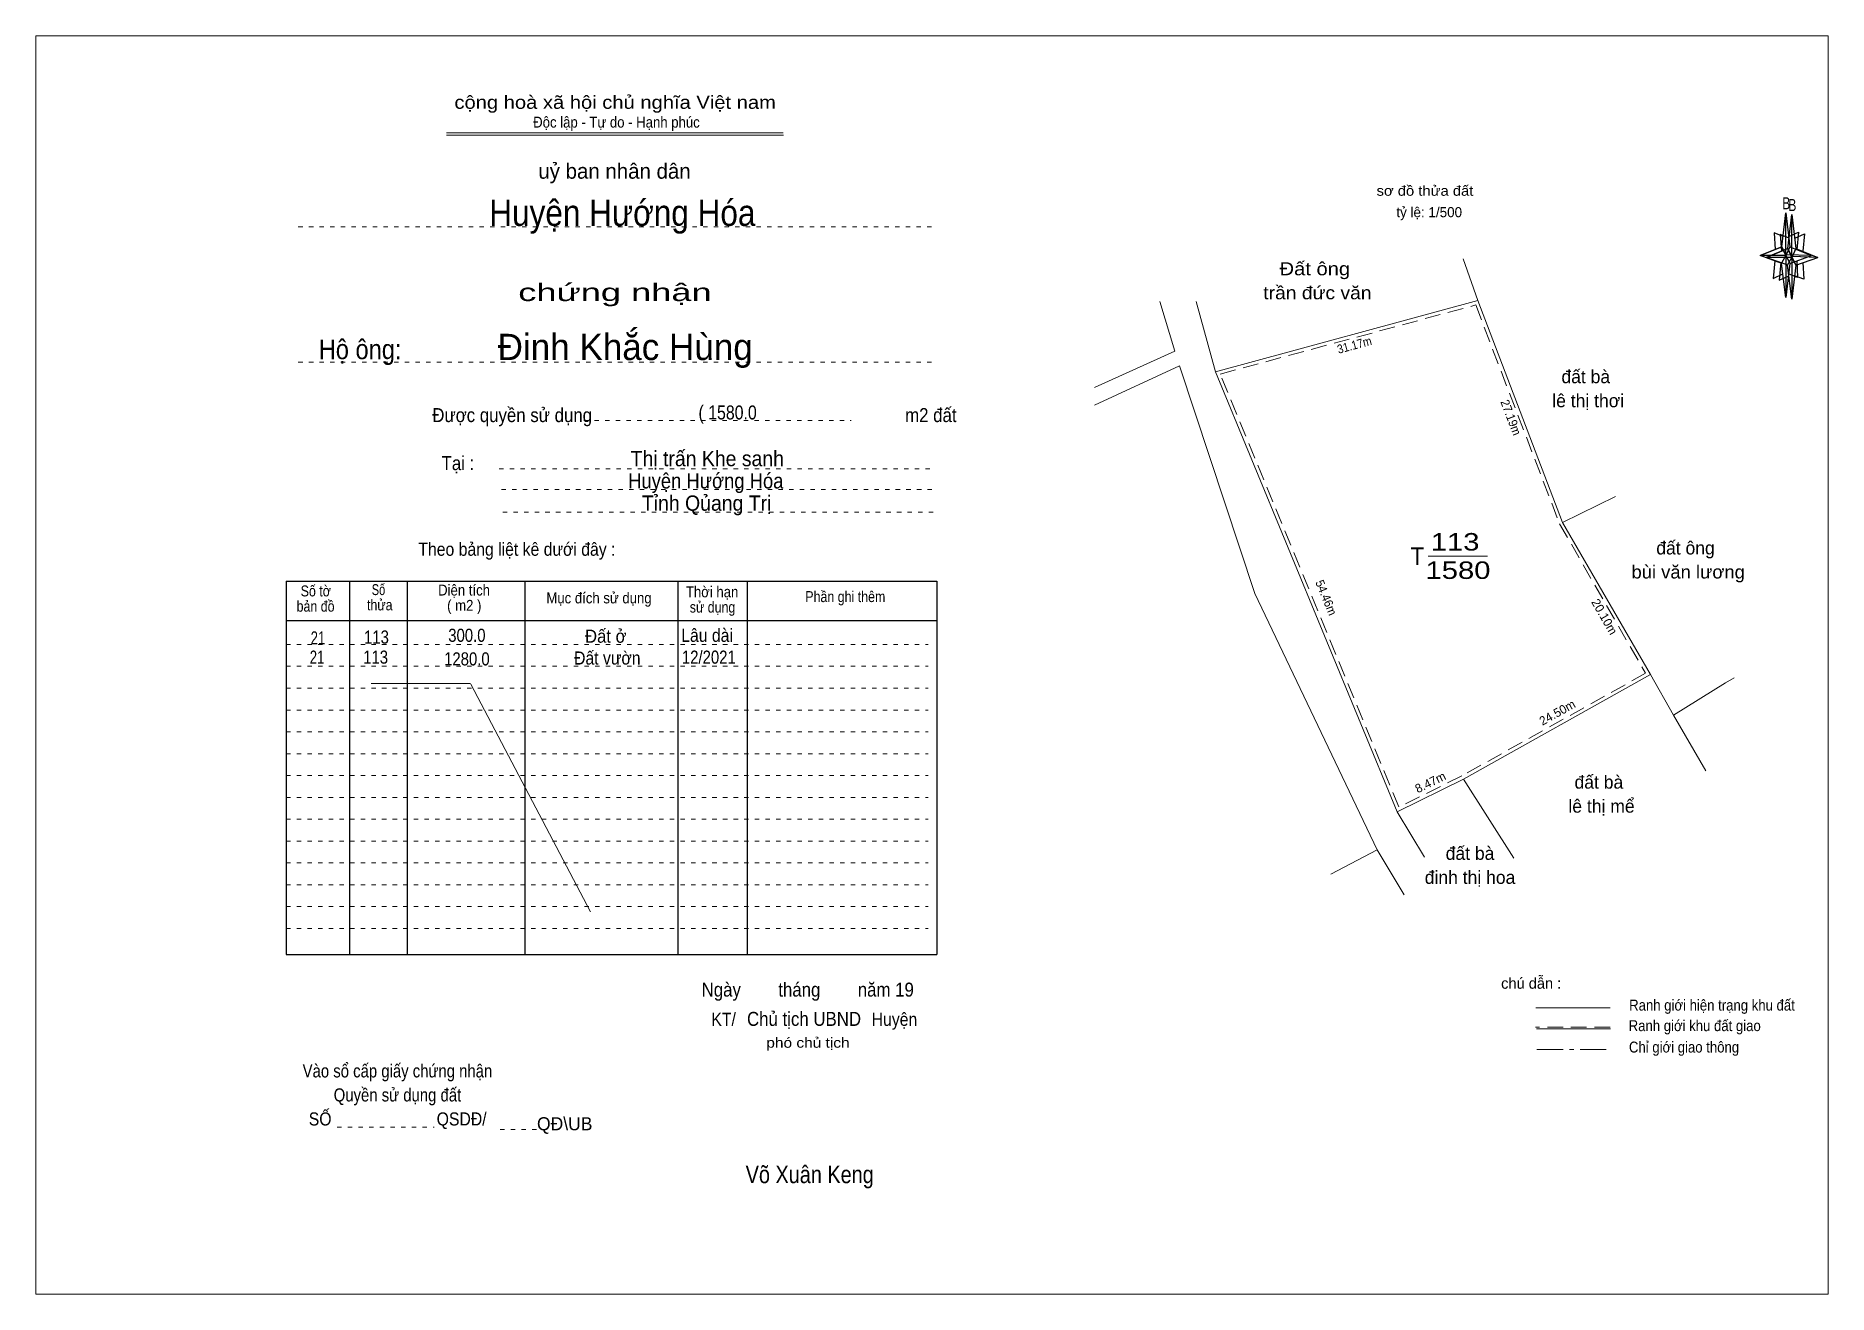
# Model space of a CAD drawing. Header units: centimetres. Extents: x -0.5 to 40.5, y 0 to 28.8.
import ezdxf
from ezdxf.enums import TextEntityAlignment as Align

# ---------------------------------------------------------------- set-up
doc = ezdxf.new("R2010")
doc.units = ezdxf.units.CM
doc.header["$LTSCALE"] = 0.12
for name, pattern in [('DOT_DASHED', [7.7, 5, -1.2, 0.3, -1.2]), ('DOTTED', [1.5, 0.3, -1.2]), ('MEDIUM_DASHED', [4.5, 3, -1.5])]:
    doc.linetypes.add(name, pattern=pattern)
for name, color, linetype, lineweight in [('1', 7, 'DOTTED', 13), ('22', 7, 'Continuous', 25), ('50', 7, 'Continuous', 13)]:
    doc.layers.add(name, color=color, linetype=linetype, lineweight=lineweight)
doc.layers.add('34', color=7, linetype='Continuous')

msp = doc.modelspace()

# ---------------------------------------------------------------- linework, layer by layer
at = {"layer": '1', "linetype": 'Continuous'}
for p, q in [((8.91, 26.55), (16.62, 26.55)), ((8.91, 26.5), (16.63, 26.5))]:
    msp.add_line(p, q, dxfattribs=at)
at = {"layer": '1'}
for p, q in [((5.52, 24.4), (20.02, 24.4)), ((5.52, 21.3), (20.02, 21.3)), ((12.06, 19.97), (18.18, 19.97)), ((10.12, 18.86), (20.06, 18.86)), ((10.17, 18.39), (20.11, 18.39)), ((10.2, 17.87), (20.14, 17.87)), ((5.24, 14.84), (19.94, 14.84)), ((5.24, 14.34), (19.94, 14.34)), ((5.24, 13.84), (19.94, 13.84)), ((5.24, 13.34), (19.94, 13.34)), ((5.24, 12.84), (19.94, 12.84)), ((5.24, 12.34), (19.94, 12.34)), ((5.24, 11.84), (19.94, 11.84)), ((5.24, 11.34), (19.94, 11.34)), ((5.24, 10.84), (19.94, 10.84)), ((5.24, 10.34), (19.94, 10.34)), ((5.24, 9.84), (19.94, 9.84)), ((5.24, 9.34), (19.94, 9.34)), ((5.24, 8.84), (19.94, 8.84)), ((5.24, 8.34), (19.94, 8.34)), ((6.41, 3.79), (8.63, 3.79)), ((10.14, 3.74), (11.2, 3.74))]:
    msp.add_line(p, q, dxfattribs=at)
at = {"layer": '1', "linetype": 'Continuous', "lineweight": 25}
for p, q in [((5.24, 16.29), (20.14, 16.29)), ((5.24, 16.29), (5.24, 7.74)), ((6.69, 16.29), (6.69, 7.74)), ((8.01, 16.29), (8.01, 7.74)), ((10.71, 16.29), (10.71, 7.74)), ((14.21, 16.29), (14.21, 7.74)), ((15.8, 16.29), (15.8, 7.74)), ((20.14, 16.29), (20.14, 7.74)), ((5.24, 15.39), (20.14, 15.39)), ((5.24, 7.74), (20.14, 7.74))]:
    msp.add_line(p, q, dxfattribs=at)
at = {"layer": '1', "linetype": 'Continuous'}
msp.add_lwpolyline([(-0.49, -0.03), (40.55, -0.03), (40.55, 28.77), (-0.49, 28.77)], close=True, dxfattribs=at)
at = {"layer": '22'}
for p, q in [((39.49, 23.94), (39.58, 24.72)), ((39.63, 23.9), (39.72, 24.68)), ((39.67, 23.94), (40.17, 23.74)), ((39.81, 23.9), (40.31, 23.7)), ((39.49, 23.56), (38.99, 23.74)), ((39.63, 23.52), (39.13, 23.7)), ((39.67, 23.56), (39.58, 22.78)), ((39.81, 23.52), (39.72, 22.74)), ((39.83, 23.62), (39.85, 23.24)), ((39.97, 23.58), (39.99, 23.2)), ((39.85, 23.24), (39.64, 23.32)), ((39.99, 23.2), (39.78, 23.28))]:
    msp.add_line(p, q, dxfattribs=at)
at = {"layer": '22', "lineweight": 13}
for p, q in [((32.19, 23.67), (32.53, 22.71)), ((26.52, 21.08), (26.08, 22.69)), ((26.52, 21.08), (32.53, 22.71)), ((32.53, 22.71), (34.47, 17.63)), ((30.68, 11.01), (26.52, 21.08)), ((35.68, 18.23), (34.47, 17.63)), ((31.39, 16.86), (32.75, 16.86)), ((30.22, 10.14), (27.42, 16.01)), ((36.48, 14.15), (32.2, 11.76)), ((37.01, 13.22), (38.2, 13.96)), ((38.4, 14.08), (38.2, 13.96)), ((29.16, 9.58), (30.22, 10.14)), ((30.84, 9.11), (30.22, 10.14)), ((35.56, 6.52), (33.86, 6.52)), ((35.57, 6.04), (33.87, 6.04))]:
    msp.add_line(p, q, dxfattribs=at)
at = {"layer": '22', "linetype": 'MEDIUM_DASHED', "lineweight": 13}
msp.add_line((35.56, 6.08), (33.85, 6.08), dxfattribs=at)
at = {"layer": '22', "linetype": 'DOT_DASHED', "lineweight": 13}
msp.add_line((33.88, 5.57), (35.59, 5.57), dxfattribs=at)
at = {"layer": '22'}
for points in [[(39.58, 24.72), (39.67, 23.94), (39.58, 23.74)], [(39.72, 24.68), (39.81, 23.9), (39.72, 23.7)], [(39.58, 23.74), (38.99, 23.74), (39.49, 23.94), (39.67, 23.56), (40.17, 23.74), (39.58, 23.76)], [(39.72, 23.7), (39.13, 23.7), (39.63, 23.9), (39.81, 23.52), (40.31, 23.7), (39.72, 23.72)], [(39.58, 23.74), (39.58, 22.78), (39.48, 23.56)], [(39.72, 23.7), (39.72, 22.74), (39.62, 23.52)]]:
    msp.add_lwpolyline(points, close=True, dxfattribs=at)
for points in [[(39.52, 24.18), (39.31, 24.26), (39.34, 23.88)], [(39.66, 24.14), (39.45, 24.22), (39.48, 23.84)], [(39.65, 24.18), (39.87, 24.28), (39.83, 23.88)], [(39.79, 24.14), (40.01, 24.24), (39.97, 23.84)], [(39.58, 23.74), (39.49, 23.94), (38.99, 23.74)], [(39.72, 23.7), (39.63, 23.9), (39.13, 23.7)], [(39.33, 23.62), (39.29, 23.22), (39.51, 23.32)], [(39.47, 23.58), (39.43, 23.18), (39.65, 23.28)], [(39.58, 23.74), (39.67, 23.56), (40.17, 23.74)], [(39.72, 23.7), (39.81, 23.52), (40.31, 23.7)]]:
    msp.add_lwpolyline(points, dxfattribs=at)
at = {"layer": '22', "lineweight": 13}
for points in [[(25.25, 22.69), (25.59, 21.55), (23.75, 20.72)], [(23.75, 20.32), (25.7, 21.22), (27.42, 16.01)], [(37.75, 11.95), (37.01, 13.22), (36.48, 14.15), (34.47, 17.63)], [(33.35, 9.95), (32.2, 11.76), (30.68, 11.01), (31.31, 9.97)]]:
    msp.add_lwpolyline(points, dxfattribs=at)
msp.add_lwpolyline([(26.52, 21.08), (32.53, 22.71), (34.47, 17.63), (36.48, 14.15), (32.2, 11.76), (30.68, 11.01)], close=True, dxfattribs=at)
at = {"layer": '22', "linetype": 'MEDIUM_DASHED', "lineweight": 13}
msp.add_lwpolyline([(26.63, 21.03), (32.48, 22.61), (34.4, 17.6), (36.37, 14.18), (32.16, 11.83), (30.72, 11.12)], close=True, dxfattribs=at)
at = {"layer": '50'}
for p, q in [((7.19, 13.95), (9.46, 13.95)), ((9.47, 13.93), (12.21, 8.72))]:
    msp.add_line(p, q, dxfattribs=at)

# ---------------------------------------------------------------- texts
at = {"layer": '1'}
for s, height, width, p in [('cộng hoà xã hội chủ nghĩa Việt nam', 0.3, 1.15, (12.775, 27.1)), ('Độc lập - Tự do - Hạnh phúc', 0.25, 0.9, (12.805, 26.67)), ('chứng nhận', 0.4, 1.55, (12.77, 22.7)), ('Được quyền sử dụng                                                                   m2 đất', 0.32, 0.9, (14.59, 19.93)), ('Tại :', 0.32, 0.9, (9.175, 18.83)), ('Theo bảng liệt kê dưới đây :', 0.3, 0.9, (10.525, 16.87)), ('Số tờ', 0.25, 0.85, (5.92, 15.94)), ('Số ', 0.25, 0.75, (7.39, 15.97)), ('Diện tích', 0.25, 0.9, (9.315, 15.96)), ('Mục đích sử dụng', 0.25, 0.9, (12.405, 15.78)), ('Thời hạn', 0.25, 0.9, (14.995, 15.92)), ('Phần ghi thêm', 0.25, 0.85, (18.045, 15.81)), ('bản đồ', 0.25, 0.85, (5.915, 15.59)), ('thửa', 0.25, 0.85, (7.385, 15.62)), ('( m2 )', 0.25, 0.9, (9.32, 15.61)), ('sử dụng', 0.25, 0.85, (15.005, 15.57)), ('Ngày        tháng        năm 19', 0.32, 0.9, (17.185, 6.78)), ('Chủ tịch UBND', 0.32, 0.9, (17.1, 6.11)), ('Vào sổ cấp giấy chứng nhận', 0.3, 0.85, (7.79, 4.93)), ('Quyền sử dụng đất', 0.3, 0.85, (7.79, 4.38)), ('SỐ                        QSDĐ/', 0.3, 0.9, (7.795, 3.83))]:
    msp.add_text(s, height=height, dxfattribs=dict(at, width=width)).set_placement(p, align=Align.CENTER)
msp.add_text('uỷ ban nhân dân', height=0.35, dxfattribs=at).set_placement((12.76, 25.5), align=Align.CENTER)
at = {"layer": '22'}
for s, height, width, p in [('sơ đồ thửa đất ', 0.23, 1.1, (31.365, 25.11)), ('B', 0.2756, 0.75, (39.59, 24.8)), ('B', 0.2756, 0.75, (39.73, 24.76)), ('Đất ông ', 0.3, 1.15, (28.86, 23.29)), ('trần đức văn', 0.3, 1.1, (28.855, 22.74)), ('bùi văn lương', 0.3, 1.05, (37.345, 16.35)), ('Ranh giới hiện trạng khu đất', 0.25, 0.9, (37.89, 6.46)), ('Ranh giới khu đất giao', 0.25, 0.9, (37.495, 5.99)), ('Chỉ giới giao thông', 0.25, 0.9, (37.25, 5.5))]:
    msp.add_text(s, height=height, dxfattribs=dict(at, width=width)).set_placement(p, align=Align.CENTER)
for s, height, p in [('tỷ lệ: 1/500', 0.23, (31.415, 24.62)), ('đất bà', 0.3, (35, 20.82)), (' lê thị thơi', 0.3, (35, 20.27)), ('đất ông ', 0.3, (37.34, 16.9)), ('đất bà', 0.3, (35.3, 11.54)), (' lê thị mể', 0.3, (35.305, 10.99)), ('đất bà', 0.3, (32.35, 9.91)), ('đinh thị hoa', 0.3, (32.35, 9.36)), ('chú dẫn :', 0.25, (33.75, 6.96))]:
    msp.add_text(s, height=height, dxfattribs=at).set_placement(p, align=Align.CENTER)
for s, rotation, width, p in [('31.17m', 15.178, 0.9, (29.7288, 21.5982)), ('27.19m', 290.854, 0.95, (33.1922, 20.0006)), ('54.46m', 292.44, 0.95, (28.9639, 15.8732))]:
    msp.add_text(s, height=0.2, rotation=rotation, dxfattribs=dict(at, width=width)).set_placement(p, align=Align.CENTER)
for s, width, p in [('113', 1.25, (31.45, 16.99)), ('T', 0.95, (30.99, 16.66)), ('1580', 1.25, (31.33, 16.34))]:
    msp.add_text(s, height=0.4, dxfattribs=dict(at, width=width)).set_placement(p)
for s, rotation, p in [('20.10m', 299.932, (35.3417, 15.4249)), ('24.50m', 29.139, (34.3963, 13.1954)), ('8.47m', 26.202, (31.4859, 11.5953))]:
    msp.add_text(s, height=0.2, rotation=rotation, dxfattribs=at).set_placement(p, align=Align.CENTER)
at = {"layer": '34'}
for s, height, width, p in [('Huyện Hướng Hóa', 0.6, 0.9, (12.94, 24.42)), ('Hộ ông:', 0.45, 0.9, (6.935, 21.37)), ('( 1580.0', 0.32, 0.85, (15.35, 19.99)), ('Thị trấn Khe sanh', 0.35, 0.95, (14.885, 18.92)), ('Huyện Hướng Hóa', 0.35, 0.9, (14.85, 18.41)), ('Tỉnh Qủang Trị', 0.35, 0.95, (14.87, 17.9)), ('300.0', 0.3, 0.85, (9.38, 14.9)), ('Đất ở', 0.3, 0.95, (12.56, 14.88)), ('Lâu dài', 0.3, 0.9, (14.88, 14.9)), ('21', 0.3, 0.75, (5.97, 14.84)), ('113', 0.3, 0.85, (7.31, 14.86)), ('21', 0.3, 0.75, (5.95, 14.4)), ('113', 0.3, 0.85, (7.29, 14.4)), ('1280.0', 0.3, 0.85, (9.38, 14.36)), ('Đất vườn', 0.3, 0.9, (12.595, 14.38)), ('12/2021', 0.3, 0.85, (14.92, 14.4))]:
    msp.add_text(s, height=height, dxfattribs=dict(at, width=width)).set_placement(p, align=Align.CENTER)
msp.add_text('Đinh Khắc Hùng', height=0.6, dxfattribs=at).set_placement((13.005, 21.35), align=Align.CENTER)
at = {"layer": '50'}
for s, height, width, p in [('KT/                               Huyện ', 0.3, 0.9, (17.385, 6.11)), ('phó chủ tịch', 0.23, 1.15, (17.19, 5.61)), ('Võ Xuân Keng', 0.4, 0.85, (17.23, 2.51))]:
    msp.add_text(s, height=height, dxfattribs=dict(at, width=width)).set_placement(p, align=Align.CENTER)
msp.add_text('QĐ\\UB', height=0.3, dxfattribs=at).set_placement((11.62, 3.72), align=Align.CENTER)

doc.saveas('drawing.dxf')
